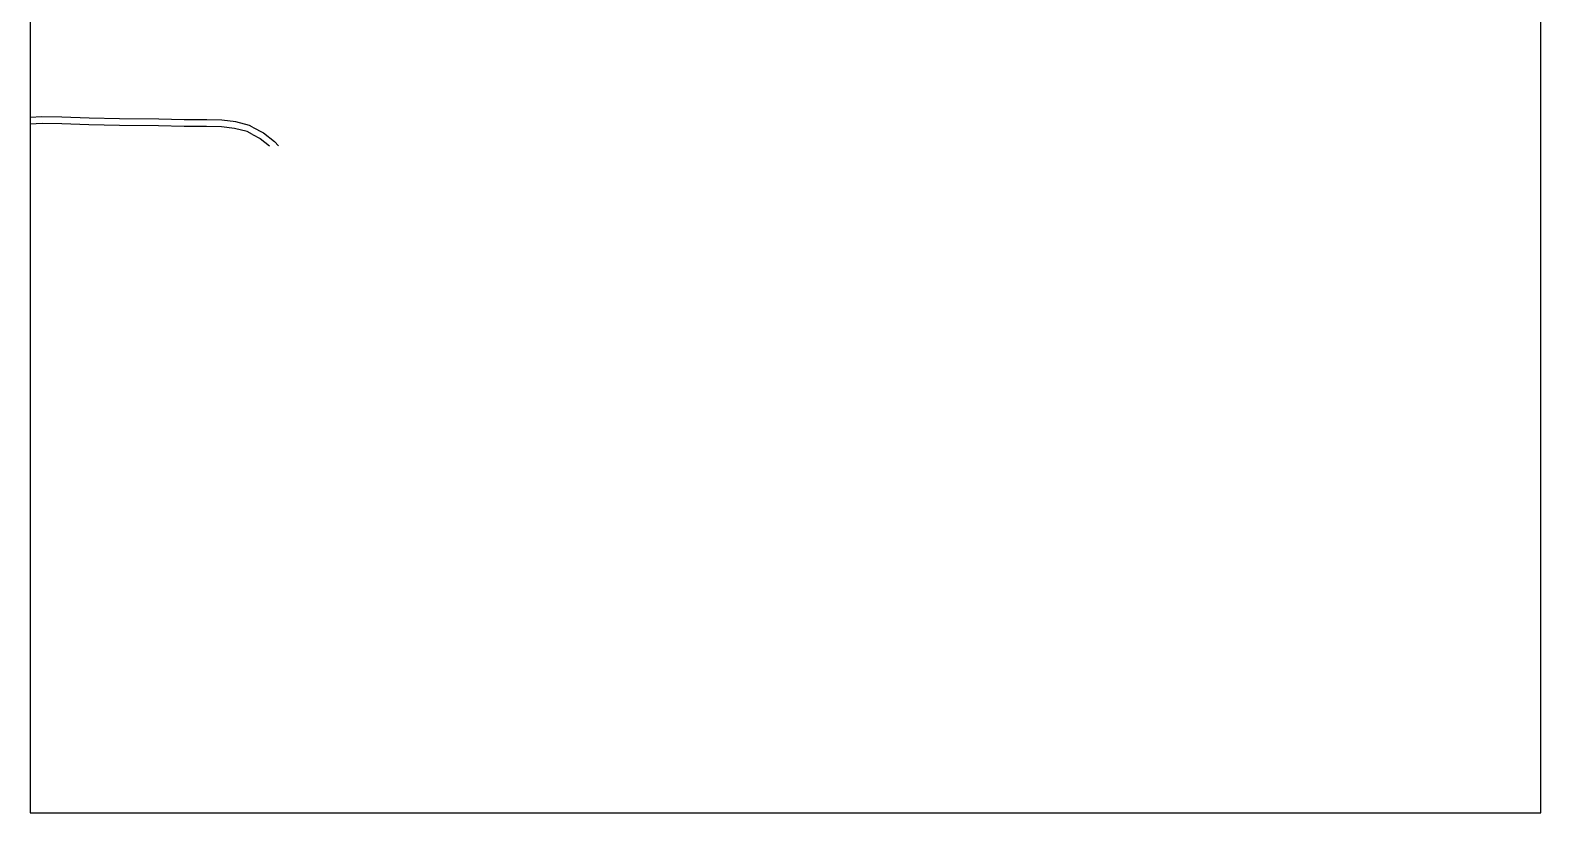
# Model space of a CAD drawing. Header units: metres. Extents: x -12000 to -10400, y -89400 to -87000.
# Drawn here: x -12000 to -11200, y -89400 to -88985 of the extents above; entities that cross this region are included whole.
import ezdxf

# ---------------------------------------------------------------- set-up
doc = ezdxf.new("R2010")
doc.units = ezdxf.units.M
doc.header["$LTSCALE"] = 2.5
doc.layers.add('図郭', color=7, linetype='Continuous')
doc.layers.add('道路', color=7, linetype='Continuous')

msp = doc.modelspace()

# ---------------------------------------------------------------- linework, layer by layer
at = {"layer": '図郭'}
msp.add_lwpolyline([(-12000, -89400), (-11200, -89400), (-11200, -88800), (-12000, -88800)], close=True, dxfattribs=at)
at = {"layer": '道路'}
for points in [[(-11882.27, -89036.76), (-11883.87, -89035.91), (-11891.11, -89034.03), (-11898.54, -89033.14), (-11906.52, -89033.05), (-11918.43, -89032.98), (-11931.95, -89032.57), (-11952.71, -89032.4), (-11968.84, -89032.08), (-11983.18, -89031.6), (-11993.78, -89031.35), (-12000, -89031.73)], [(-11882.27, -89040.72), (-11885.15, -89039.2), (-11891.76, -89037.48), (-11898.77, -89036.64), (-11906.55, -89036.55), (-11918.5, -89036.48), (-11932.02, -89036.07), (-11952.76, -89035.89), (-11968.94, -89035.58), (-11983.28, -89035.1), (-11993.71, -89034.86), (-12000, -89035.23)], [(-11882.27, -89036.76), (-11876.37, -89039.88), (-11870.68, -89044.45), (-11868.47, -89046.79)], [(-11882.27, -89040.72), (-11878.3, -89042.82), (-11873.35, -89046.79)]]:
    msp.add_lwpolyline(points, dxfattribs=at)

doc.saveas('drawing.dxf')
